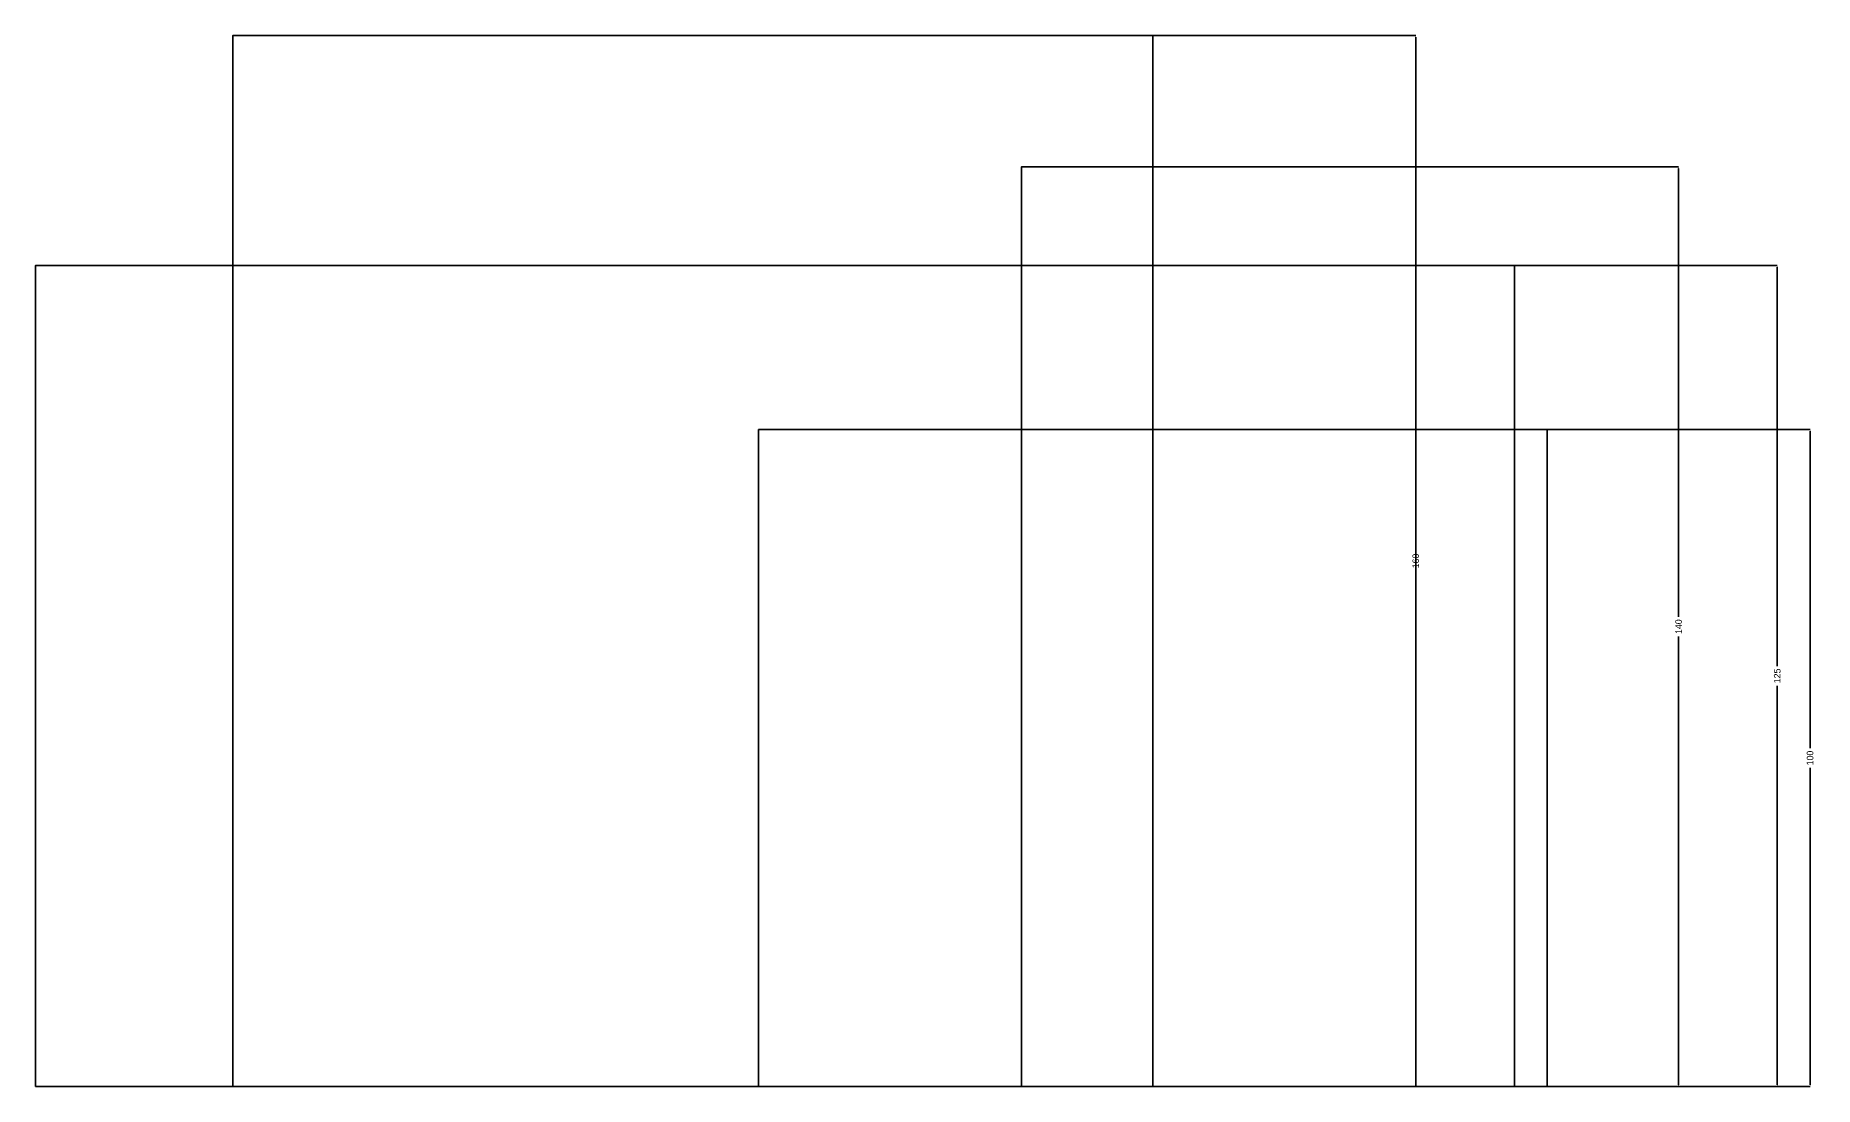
# Model space of a CAD drawing. Header units: metres. Extents: x 11300 to 27141, y 780 to 6200.
# Drawn here: x 26870 to 27140.7, y 780 to 940 of the extents above.
import ezdxf

# ---------------------------------------------------------------- set-up
doc = ezdxf.new("R2010")
doc.units = ezdxf.units.M
doc.dimstyles.get("Standard").update_dxf_attribs({"dimtxt": 2.5, "dimasz": 2.5, "dimexe": 1.25, "dimexo": 0.625, "dimtad": 1, "dimcen": 2.5, "dimazin": 3, "dimtfac": 1, "dimtmove": 0, "dimatfit": 3})

# ---------------------------------------------------------------- blocks, each defined once
blk = doc.blocks.new('_CLOSEDFILLED')
at = {"color": 0, "linetype": 'BYBLOCK'}
blk.add_solid([(-1, 0.2), (0, 0), (-1, -0.2)], dxfattribs=at)
blk = doc.blocks.new('*D6')
for p, q in [((27095, 905), (27135, 905)), ((27135, 844), (27135, 904.75)), ((27135, 780.25), (27135, 841)), ((27095, 780), (27135, 780))]:
    blk.add_line(p, q)
at = {"layer": 'Defpoints'}
for p in [(27095, 905), (27095, 780), (27135, 780)]:
    blk.add_point(p, dxfattribs=at)
at = {"xscale": 0.25, "yscale": 0.25}
for p, rotation in [((27135, 905), 90), ((27135, 780), 270)]:
    blk.add_blockref('_CLOSEDFILLED', p, dxfattribs=dict(at, rotation=rotation))
at = {"insert": (27135, 842.5), "char_height": 1, "attachment_point": 5, "rotation": 90}
blk.add_mtext('125', dxfattribs=at)
blk = doc.blocks.new('*D8')
for p, q in [((27080, 920), (27120, 920)), ((27120, 851.5), (27120, 919.75)), ((27120, 780.25), (27120, 848.5)), ((27080, 780), (27120, 780))]:
    blk.add_line(p, q)
at = {"layer": 'Defpoints'}
for p in [(27080, 920), (27080, 780), (27120, 780)]:
    blk.add_point(p, dxfattribs=at)
at = {"xscale": 0.25, "yscale": 0.25}
for p, rotation in [((27120, 920), 90), ((27120, 780), 270)]:
    blk.add_blockref('_CLOSEDFILLED', p, dxfattribs=dict(at, rotation=rotation))
at = {"insert": (27120, 850), "char_height": 1, "attachment_point": 5, "rotation": 90}
blk.add_mtext('140', dxfattribs=at)
blk = doc.blocks.new('*D10')
for p, q in [((27040, 940), (27080, 940)), ((27080, 861.5), (27080, 939.75)), ((27080, 780.25), (27080, 858.5)), ((27040, 780), (27080, 780))]:
    blk.add_line(p, q)
at = {"layer": 'Defpoints'}
for p in [(27040, 940), (27040, 780), (27080, 780)]:
    blk.add_point(p, dxfattribs=at)
at = {"xscale": 0.25, "yscale": 0.25}
for p, rotation in [((27080, 940), 90), ((27080, 780), 270)]:
    blk.add_blockref('_CLOSEDFILLED', p, dxfattribs=dict(at, rotation=rotation))
at = {"insert": (27080, 860), "char_height": 1, "attachment_point": 5, "rotation": 90}
blk.add_mtext('160', dxfattribs=at)
blk = doc.blocks.new('*D12')
for p, q in [((27100, 880), (27140, 880)), ((27140, 831.5), (27140, 879.75)), ((27140, 780.25), (27140, 828.5)), ((27100, 780), (27140, 780))]:
    blk.add_line(p, q)
at = {"layer": 'Defpoints'}
for p in [(27100, 880), (27100, 780), (27140, 780)]:
    blk.add_point(p, dxfattribs=at)
at = {"xscale": 0.25, "yscale": 0.25}
for p, rotation in [((27140, 880), 90), ((27140, 780), 270)]:
    blk.add_blockref('_CLOSEDFILLED', p, dxfattribs=dict(at, rotation=rotation))
at = {"insert": (27140, 830), "char_height": 1, "attachment_point": 5, "rotation": 90}
blk.add_mtext('100', dxfattribs=at)

msp = doc.modelspace()

# ---------------------------------------------------------------- linework, layer by layer
at = {"layer": 'charity_ELEVATION'}
msp.add_lwpolyline([(26900, 780), (27040, 780), (27040, 940), (26900, 940)], close=True, dxfattribs=at)
at = {"layer": 'karashi_ELEVATION'}
msp.add_lwpolyline([(26980, 780), (27100, 780), (27100, 880), (26980, 880)], close=True, dxfattribs=at)
at = {"layer": 'pen_ELEVATION'}
msp.add_lwpolyline([(27020, 780), (27080, 780), (27080, 920), (27020, 920)], close=True, dxfattribs=at)
at = {"layer": 'waybills_ELEVATION'}
msp.add_lwpolyline([(26870, 780), (27095, 780), (27095, 905), (26870, 905)], close=True, dxfattribs=at)

# ---------------------------------------------------------------- dimensions: what is measured, and where the dimension line sits
for base, p1, p2, picture, middle in [((27080, 780), (27040, 780), (27040, 940), '*D10', (27080, 860)), ((27120, 780), (27080, 780), (27080, 920), '*D8', (27120, 850)), ((27135, 780), (27095, 780), (27095, 905), '*D6', (27135, 842.5)), ((27140, 780), (27100, 780), (27100, 880), '*D12', (27140, 830))]:
    dim = msp.add_linear_dim(base=base, p1=p1, p2=p2, angle=90, dimstyle='Standard')
    dim.commit()
    dim.dimension.update_dxf_attribs({"geometry": picture, "text_midpoint": middle})

doc.saveas('drawing.dxf')
